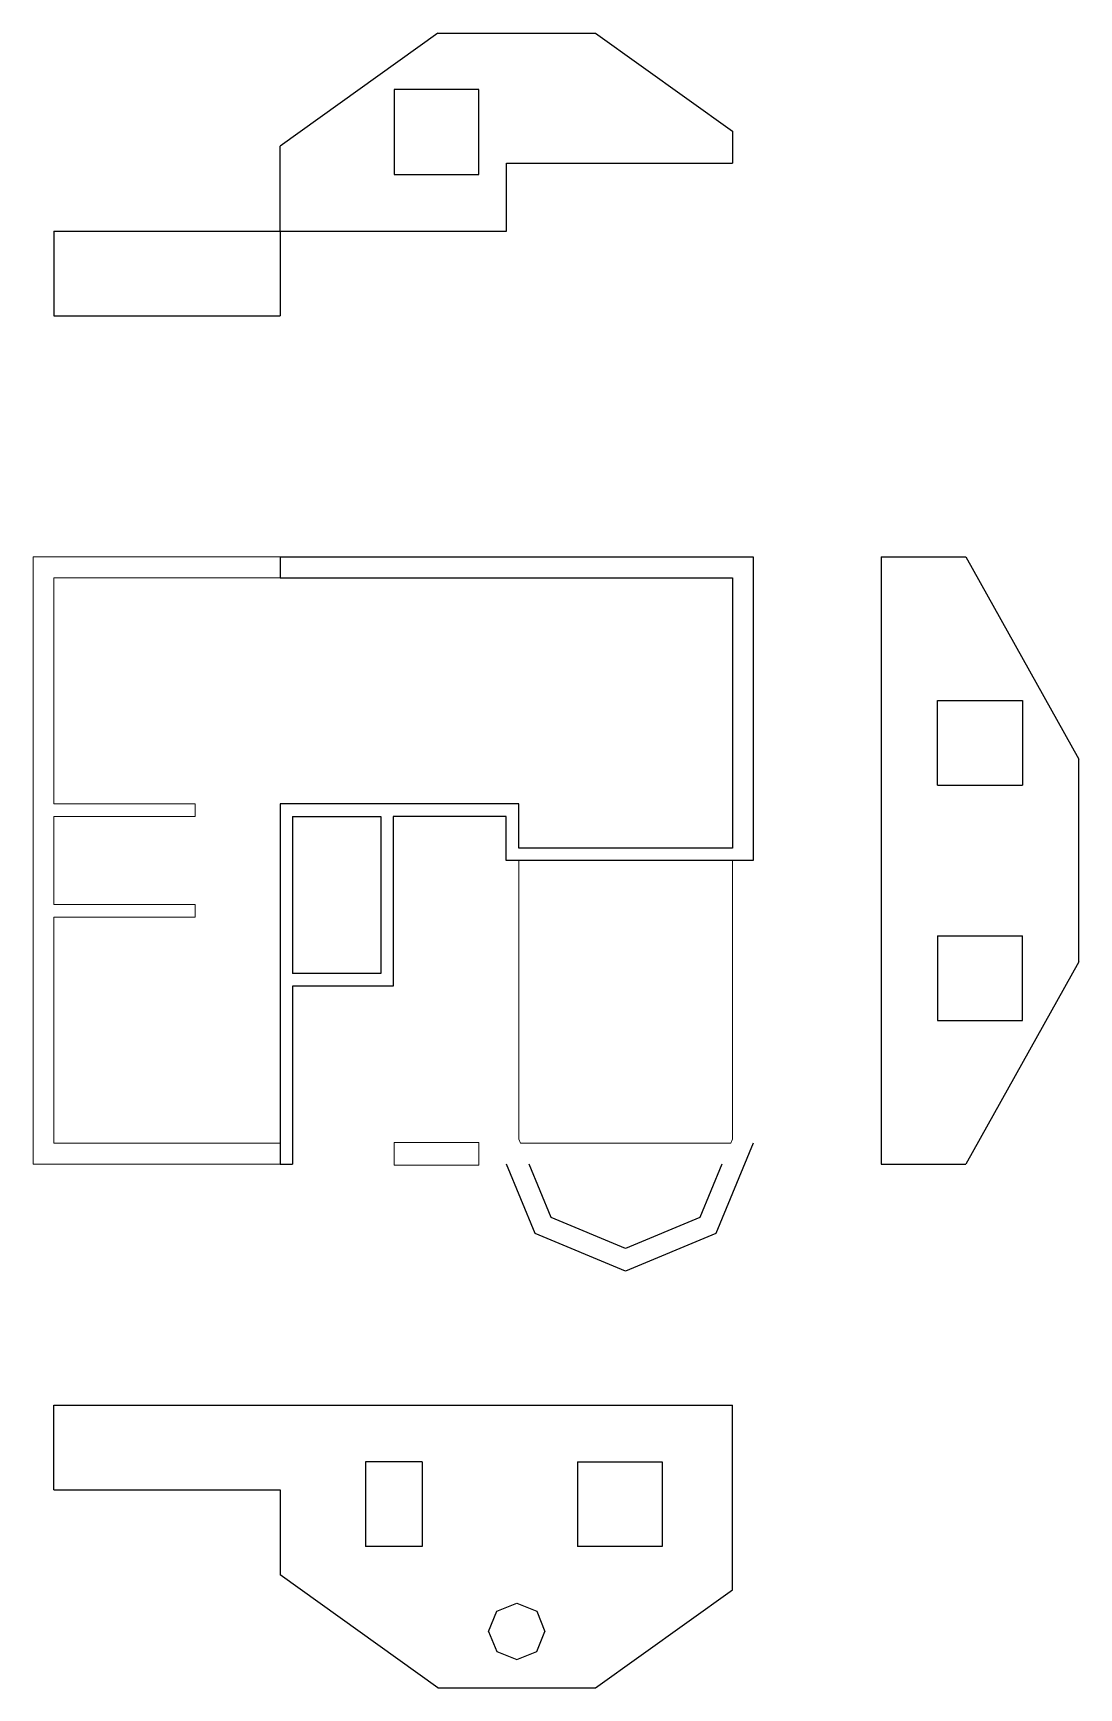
# Model space of a CAD drawing. Header units: millimetres. Extents: x -2370 to 16130, y -18630 to 10630.
import ezdxf

# ---------------------------------------------------------------- set-up
doc = ezdxf.new("R2010")
doc.units = ezdxf.units.MM
doc.header["$MEASUREMENT"] = 0
doc.layers.add('doors5', color=7, linetype='Continuous', lineweight=0)
doc.layers.add('plate5', color=7, linetype='Continuous', lineweight=0, true_color=0xf8d63a)
doc.layers.add('walls4b', color=7, linetype='Continuous', lineweight=0, true_color=0x3fa93b)
doc.layers.add('walls4a', color=7, linetype='Continuous', true_color=0xdd52b2)

msp = doc.modelspace()

# ---------------------------------------------------------------- linework, layer by layer
for p, q in [((-2000, 7130), (2000, 7130)), ((-2000, 5630), (2000, 5630)), ((12630, 1370), (12630, -9370)), ((13630, -2670), (13630, -1170)), ((13630, -1170), (15130, -1170)), ((15130, -1170), (15130, -2670)), ((13630, -5330), (13630, -6830)), ((15130, -6830), (15130, -5330)), ((13630, -6830), (15130, -6830)), ((10370, -9000), (9708, -10598)), ((6512, -10598), (6003, -9370)), ((6795, -10315), (6404, -9370)), ((9816, -9370), (9425, -10315)), ((8110, -10860), (6795, -10315)), ((9425, -10315), (8110, -10860)), ((8110, -11260), (6512, -10598)), ((9708, -10598), (8110, -11260)), ((-2000, -13630), (10000, -13630)), ((7260, -14630), (8760, -14630)), ((-2000, -15130), (2000, -15130))]:
    msp.add_line(p, q)
for points in [[(4790, 10630), (2000, 8630)], [(4790, 10630), (7580, 10630)], [(7580, 10630), (10000, 8895)], [(5515, 8130), (5515, 9630), (4015, 9630), (4015, 8130)], [(10000, 8895), (10000, 8330)], [(2000, 7130), (2000, 8630)], [(6003, 8330), (10000, 8330)], [(6003, 7130), (6003, 8330)], [(4015, 8130), (5515, 8130)], [(-2000, 7130), (-2000, 5630)], [(2000, 7130), (2000, 5630)], [(2000, 7130), (6003, 7130)], [(12630, 1370), (14130, 1370)], [(14130, 1370), (16130, -2210)], [(16130, -5790), (16130, -2210)], [(13630, -2670), (15130, -2670)], [(13630, -5330), (15130, -5330)], [(16130, -5790), (14130, -9370)], [(12630, -9370), (14130, -9370)], [(-2000, -15130), (-2000, -13630)], [(10000, -16895), (10000, -13630)], [(4510, -14630), (3510, -14630)], [(3510, -14630), (3510, -16130)], [(4510, -14630), (4510, -16130)], [(7260, -14630), (7260, -16130)], [(8760, -14630), (8760, -16130)], [(2000, -15130), (2000, -16630)], [(4510, -16130), (3510, -16130)], [(8760, -16130), (7260, -16130)], [(4790, -18630), (2000, -16630)], [(7580, -18630), (10000, -16895)], [(5685, -17630), (5831, -17276), (6185, -17130), (6539, -17276), (6685, -17630)], [(5685, -17630), (5831, -17984), (6185, -18130), (6539, -17984), (6685, -17630)], [(4790, -18630), (7580, -18630)]]:
    msp.add_lwpolyline(points)
at = {"layer": 'doors5'}
for points in [[(5515, -8985), (4015, -8985)], [(4015, -9385), (4015, -8985)], [(5515, -9385), (5515, -8985)], [(5515, -9385), (4015, -9385)]]:
    msp.add_lwpolyline(points, dxfattribs=at)
at = {"layer": 'plate5'}
for p, q in [((6220, -4000), (10000, -4000)), ((6220, -8926), (6220, -4000)), ((10000, -4000), (10000, -8926)), ((6250, -9000), (6220, -8926)), ((9970, -9000), (6250, -9000)), ((10000, -8926), (9970, -9000))]:
    msp.add_line(p, q, dxfattribs=at)
at = {"layer": 'walls4a'}
for p, q in [((2000, 1370), (10370, 1370)), ((10370, 1370), (10370, -4000)), ((2000, 1000), (10000, 1000)), ((10000, 1000), (10000, -3780)), ((2000, -3000), (2000, -9370)), ((6220, -3000), (2000, -3000)), ((6220, -3780), (6220, -3000)), ((2220, -3220), (3780, -3220)), ((3780, -3220), (3780, -6000)), ((6000, -4000), (6000, -3220)), ((10000, -3780), (6220, -3780)), ((10370, -4000), (6000, -4000))]:
    msp.add_line(p, q, dxfattribs=at)
for points in [[(2000, 1370), (2000, 1000)], [(2220, -3220), (2220, -6000)], [(6000, -3220), (4000, -3220)], [(4000, -3220), (4000, -6220)], [(3780, -6000), (2220, -6000)], [(4000, -6220), (2220, -6220)], [(2220, -6220), (2220, -9370)], [(2000, -9370), (2220, -9370)]]:
    msp.add_lwpolyline(points, dxfattribs=at)
at = {"layer": 'walls4b'}
for p, q in [((2000, 1370), (-2370, 1370)), ((-2370, 1370), (-2370, -9370)), ((2000, 1000), (2000, 1370)), ((-2000, -3000), (-2000, 1000)), ((-2000, 1000), (2000, 1000)), ((500, -3000), (-2000, -3000)), ((500, -3220), (500, -3000)), ((-2000, -3221), (500, -3220)), ((-2000, -4780), (-2000, -3221)), ((500, -4780), (-2000, -4780)), ((500, -5000), (500, -4780)), ((-2000, -9000), (-2000, -5000)), ((-2000, -5000), (500, -5000)), ((2000, -9000), (-2000, -9000)), ((-2370, -9370), (2000, -9370))]:
    msp.add_line(p, q, dxfattribs=at)
msp.add_lwpolyline([(2000, -9000), (2000, -9370)], dxfattribs=at)

doc.saveas('drawing.dxf')
